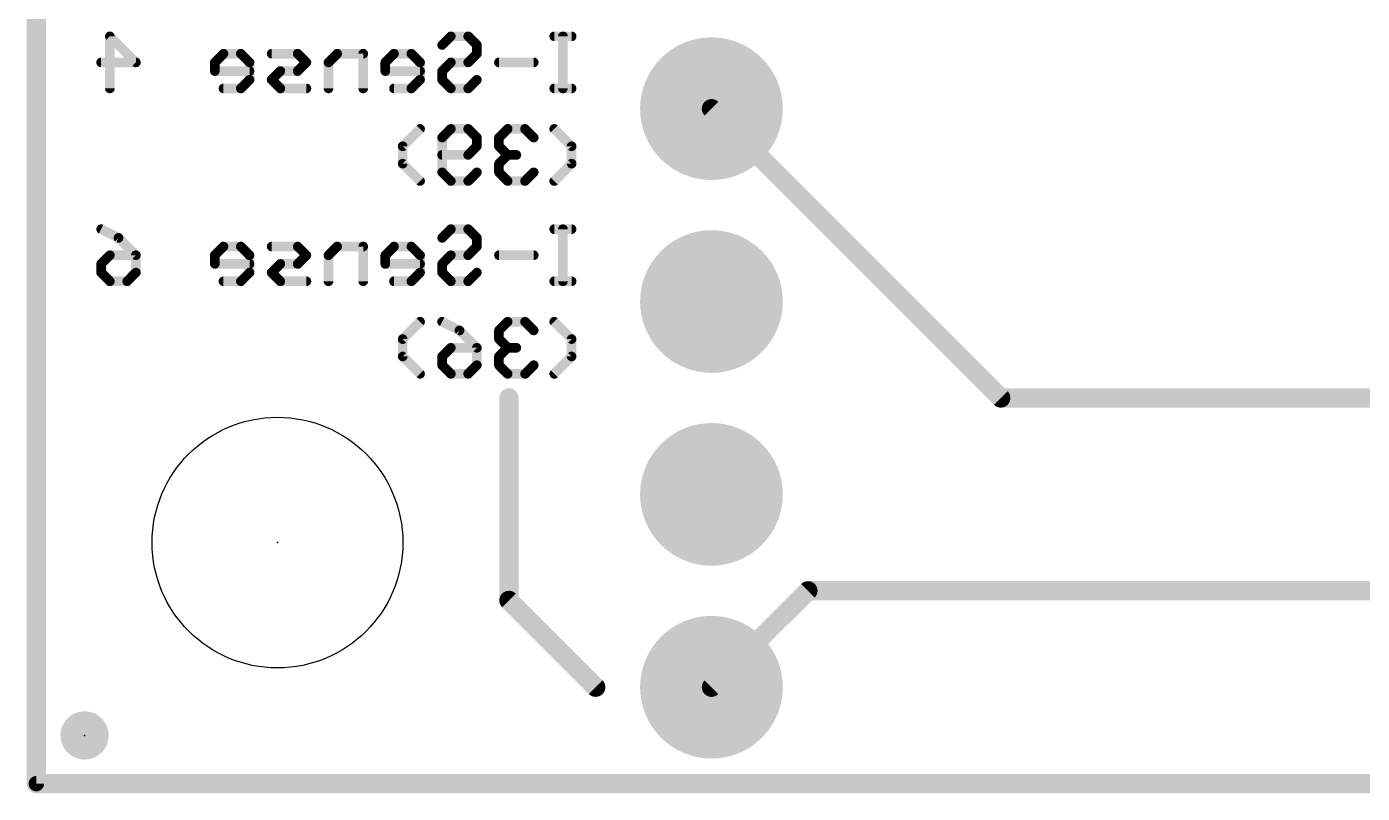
# Model space of a CAD drawing. Extents: x -8 to 102, y -79 to 54.
# Drawn here: x -0.13 to 17.46, y -0.13 to 9.97 of the extents above; entities that cross this region are included whole.
import ezdxf

# ---------------------------------------------------------------- set-up
doc = ezdxf.new("R2010")
doc.units = 0
for name, color, linetype in [('1', 12, 'CONTINUOUS'), ('16', 132, 'CONTINUOUS'), ('17', 110, 'CONTINUOUS'), ('20', 53, 'CONTINUOUS'), ('22', 40, 'CONTINUOUS'), ('23', 53, 'CONTINUOUS')]:
    doc.layers.add(name, color=color, linetype=linetype)

# ---------------------------------------------------------------- blocks, each defined once
blk = doc.blocks.new('ROUNDP')
at = {"const_width": 0.5}
blk.add_lwpolyline([(0, -0.25, 1), (0, 0.25, 1), (0, -0.25)], format="xyb", dxfattribs=at)
blk = doc.blocks.new('PIE')
at = {"const_width": 0.5}
blk.add_lwpolyline([(0, -0.25, 1), (0, 0.25, 1), (0, -0.25)], format="xyb", dxfattribs=at)

msp = doc.modelspace()

# ---------------------------------------------------------------- linework, layer by layer
at = {"layer": '1', "const_width": 0.254}
for points in [[(0, 50.8), (0, 0)], [(10.16, 2.54), (8.89, 1.27)], [(33.02, 2.54), (10.16, 2.54)], [(0, 0), (101.6, 0)]]:
    msp.add_lwpolyline(points, dxfattribs=at)
at = {"layer": '1', "const_width": 0.127}
for points in [[(10.16, 2.6035, 1), (10.16, 2.4765)], [(10.2049, 2.4951, 1), (10.1151, 2.5849)], [(8.8451, 1.3149, 1), (8.9349, 1.2251)], [(0, 0.0635, 1), (0, -0.0635)], [(-0.0635, 0, 1), (0.0635, 0)]]:
    msp.add_lwpolyline(points, format="xyb", dxfattribs=at)
at = {"layer": '16', "const_width": 0.254}
for points in [[(0, 50.8), (0, 0)], [(12.7, 5.08), (8.89, 8.89)], [(12.7, 5.08), (43.5081, 5.08)], [(0, 0), (101.6, 0)]]:
    msp.add_lwpolyline(points, dxfattribs=at)
at = {"layer": '16', "const_width": 0.127}
for points in [[(8.9349, 8.9349, 1), (8.8451, 8.8451)], [(12.7, 5.1435, 1), (12.7, 5.0165)], [(12.6551, 5.0351, 1), (12.7449, 5.1249)], [(0, 0.0635, 1), (0, -0.0635)], [(-0.0635, 0, 1), (0.0635, 0)]]:
    msp.add_lwpolyline(points, format="xyb", dxfattribs=at)
at = {"layer": '20', "const_width": 0.2032}
for points in [[(0, 50.8), (0, 0)], [(0, 0), (101.6, 0)]]:
    msp.add_lwpolyline(points, dxfattribs=at)
at = {"layer": '20', "const_width": 0.1016}
for points in [[(0, 0.0508, 1), (0, -0.0508)], [(-0.0508, 0, 1), (0.0508, 0)]]:
    msp.add_lwpolyline(points, format="xyb", dxfattribs=at)
at = {"layer": '20'}
msp.add_circle((3.175, 3.175), 1.651, dxfattribs=at)
at = {"layer": '22'}
for points, const_width in [([(0.9675, 9.1567), (0.9675, 9.8431)], 0.127), ([(0.9675, 9.8431), (1.3106, 9.4999)], 0.127), ([(5.3436, 9.7287), (5.458, 9.8431)], 0.127), ([(5.458, 9.8431), (5.6867, 9.8431)], 0.127), ([(5.6867, 9.8431), (5.8011, 9.7287)], 0.127), ([(7.0485, 9.8431), (6.8197, 9.8431)], 0.127), ([(6.9341, 9.1567), (6.9341, 9.8431)], 0.127), ([(2.4643, 9.6143), (2.3499, 9.4999)], 0.127), ([(2.6931, 9.6143), (2.4643, 9.6143)], 0.127), ([(2.8075, 9.4999), (2.6931, 9.6143)], 0.127), ([(3.4415, 9.6143), (3.0983, 9.6143)], 0.127), ([(3.5559, 9.4999), (3.4415, 9.6143)], 0.127), ([(3.9611, 9.6143), (3.8467, 9.4999)], 0.127), ([(4.3043, 9.6143), (3.9611, 9.6143)], 0.127), ([(4.3043, 9.1567), (4.3043, 9.6143)], 0.127), ([(4.7095, 9.6143), (4.5951, 9.4999)], 0.127), ([(4.9383, 9.6143), (4.7095, 9.6143)], 0.127), ([(5.0527, 9.4999), (4.9383, 9.6143)], 0.127), ([(5.8011, 9.6143), (5.6867, 9.4999)], 0.127), ([(5.8011, 9.7287), (5.8011, 9.6143)], 0.127), ([(1.3106, 9.4999), (0.8531, 9.4999)], 0.127), ([(2.3499, 9.4999), (2.3499, 9.3855)], 0.127), ([(2.8075, 9.2711), (2.8075, 9.4999)], 0.127), ([(3.4415, 9.3855), (3.5559, 9.4999)], 0.127), ([(3.8467, 9.4999), (3.8467, 9.1567)], 0.127), ([(4.5951, 9.4999), (4.5951, 9.3855)], 0.127), ([(5.0527, 9.2711), (5.0527, 9.4999)], 0.127), ([(5.458, 9.4999), (5.3436, 9.3855)], 0.127), ([(5.6867, 9.4999), (5.458, 9.4999)], 0.127), ([(6.5496, 9.4999), (6.092, 9.4999)], 0.127), ([(2.3499, 9.3855), (2.8075, 9.3855)], 0.127), ([(2.6931, 9.1567), (2.8075, 9.2711)], 0.127), ([(3.0983, 9.2711), (3.2127, 9.3855)], 0.127), ([(3.2127, 9.1567), (3.0983, 9.2711)], 0.127), ([(3.2127, 9.3855), (3.4415, 9.3855)], 0.127), ([(4.5951, 9.3855), (5.0527, 9.3855)], 0.127), ([(4.9383, 9.1567), (5.0527, 9.2711)], 0.127), ([(5.3436, 9.3855), (5.3436, 9.2711)], 0.127), ([(5.3436, 9.2711), (5.458, 9.1567)], 0.127), ([(5.6867, 9.1567), (5.8011, 9.2711)], 0.127), ([(2.4643, 9.1567), (2.6931, 9.1567)], 0.127), ([(3.5559, 9.1567), (3.2127, 9.1567)], 0.127), ([(4.7095, 9.1567), (4.9383, 9.1567)], 0.127), ([(5.458, 9.1567), (5.6867, 9.1567)], 0.127), ([(7.0485, 9.1567), (6.8197, 9.1567)], 0.127), ([(4.8239, 8.3951), (5.0527, 8.6239)], 0.127), ([(5.3436, 8.5095), (5.458, 8.6239)], 0.127), ([(5.458, 8.6239), (5.6867, 8.6239)], 0.127), ([(5.6867, 8.6239), (5.8011, 8.5095)], 0.127), ([(6.2064, 8.6239), (6.092, 8.5095)], 0.127), ([(6.4352, 8.6239), (6.2064, 8.6239)], 0.127), ([(6.5496, 8.5095), (6.4352, 8.6239)], 0.127), ([(7.0485, 8.3951), (6.8197, 8.6239)], 0.127), ([(4.8239, 8.1663), (4.8239, 8.3951)], 0.127), ([(5.3436, 8.0519), (5.3436, 8.5095)], 0.127), ([(5.8011, 8.3951), (5.6867, 8.2807)], 0.127), ([(5.8011, 8.5095), (5.8011, 8.3951)], 0.127), ([(6.092, 8.5095), (6.092, 8.3951)], 0.127), ([(6.092, 8.3951), (6.2064, 8.2807)], 0.127), ([(7.0485, 8.1663), (7.0485, 8.3951)], 0.127), ([(5.6867, 8.2807), (5.3436, 8.2807)], 0.127), ([(6.2064, 8.2807), (6.092, 8.1663)], 0.127), ([(6.2064, 8.2807), (6.3208, 8.2807)], 0.127), ([(5.0527, 7.9375), (4.8239, 8.1663)], 0.127), ([(5.458, 7.9375), (5.3436, 8.0519)], 0.127), ([(5.8011, 8.0519), (5.6867, 7.9375)], 0.127), ([(6.092, 8.1663), (6.092, 8.0519)], 0.127), ([(6.092, 8.0519), (6.2064, 7.9375)], 0.127), ([(6.4352, 7.9375), (6.5496, 8.0519)], 0.127), ([(6.8197, 7.9375), (7.0485, 8.1663)], 0.127), ([(5.6867, 7.9375), (5.458, 7.9375)], 0.127), ([(6.2064, 7.9375), (6.4352, 7.9375)], 0.127), ([(0.8531, 7.3031), (1.0819, 7.1887)], 0.127), ([(1.0819, 7.1887), (1.3106, 6.9599)], 0.127), ([(5.3436, 7.1887), (5.458, 7.3031)], 0.127), ([(5.458, 7.3031), (5.6867, 7.3031)], 0.127), ([(5.6867, 7.3031), (5.8011, 7.1887)], 0.127), ([(5.8011, 7.1887), (5.8011, 7.0743)], 0.127), ([(7.0485, 7.3031), (6.8197, 7.3031)], 0.127), ([(6.9341, 6.6167), (6.9341, 7.3031)], 0.127), ([(2.4643, 7.0743), (2.3499, 6.9599)], 0.127), ([(2.6931, 7.0743), (2.4643, 7.0743)], 0.127), ([(2.8075, 6.9599), (2.6931, 7.0743)], 0.127), ([(3.4415, 7.0743), (3.0983, 7.0743)], 0.127), ([(3.5559, 6.9599), (3.4415, 7.0743)], 0.127), ([(3.9611, 7.0743), (3.8467, 6.9599)], 0.127), ([(4.3043, 7.0743), (3.9611, 7.0743)], 0.127), ([(4.3043, 6.6167), (4.3043, 7.0743)], 0.127), ([(4.7095, 7.0743), (4.5951, 6.9599)], 0.127), ([(4.9383, 7.0743), (4.7095, 7.0743)], 0.127), ([(5.0527, 6.9599), (4.9383, 7.0743)], 0.127), ([(5.8011, 7.0743), (5.6867, 6.9599)], 0.127), ([(0.8531, 6.8455), (0.9675, 6.9599)], 0.127), ([(0.8531, 6.7311), (0.8531, 6.8455)], 0.127), ([(0.9675, 6.9599), (1.3106, 6.9599)], 0.127), ([(1.3106, 6.9599), (1.3106, 6.7311)], 0.127), ([(2.3499, 6.9599), (2.3499, 6.8455)], 0.127), ([(2.3499, 6.8455), (2.8075, 6.8455)], 0.127), ([(2.8075, 6.7311), (2.8075, 6.9599)], 0.127), ([(3.0983, 6.7311), (3.2127, 6.8455)], 0.127), ([(3.2127, 6.8455), (3.4415, 6.8455)], 0.127), ([(3.4415, 6.8455), (3.5559, 6.9599)], 0.127), ([(3.8467, 6.9599), (3.8467, 6.6167)], 0.127), ([(4.5951, 6.9599), (4.5951, 6.8455)], 0.127), ([(4.5951, 6.8455), (5.0527, 6.8455)], 0.127), ([(5.0527, 6.7311), (5.0527, 6.9599)], 0.127), ([(5.458, 6.9599), (5.3436, 6.8455)], 0.127), ([(5.3436, 6.8455), (5.3436, 6.7311)], 0.127), ([(5.6867, 6.9599), (5.458, 6.9599)], 0.127), ([(6.5496, 6.9599), (6.092, 6.9599)], 0.127), ([(0.9675, 6.6167), (0.8531, 6.7311)], 0.127), ([(1.3106, 6.7311), (1.1963, 6.6167)], 0.127), ([(2.6931, 6.6167), (2.8075, 6.7311)], 0.127), ([(3.2127, 6.6167), (3.0983, 6.7311)], 0.127), ([(4.9383, 6.6167), (5.0527, 6.7311)], 0.127), ([(5.3436, 6.7311), (5.458, 6.6167)], 0.127), ([(5.6867, 6.6167), (5.8011, 6.7311)], 0.127), ([(1.1963, 6.6167), (0.9675, 6.6167)], 0.127), ([(2.4643, 6.6167), (2.6931, 6.6167)], 0.127), ([(3.5559, 6.6167), (3.2127, 6.6167)], 0.127), ([(4.7095, 6.6167), (4.9383, 6.6167)], 0.127), ([(5.458, 6.6167), (5.6867, 6.6167)], 0.127), ([(7.0485, 6.6167), (6.8197, 6.6167)], 0.127), ([(4.8239, 5.8551), (5.0527, 6.0839)], 0.127), ([(5.3436, 6.0839), (5.5723, 5.9695)], 0.127), ([(5.5723, 5.9695), (5.8011, 5.7407)], 0.127), ([(6.2064, 6.0839), (6.092, 5.9695)], 0.127), ([(6.092, 5.9695), (6.092, 5.8551)], 0.127), ([(6.4352, 6.0839), (6.2064, 6.0839)], 0.127), ([(6.5496, 5.9695), (6.4352, 6.0839)], 0.127), ([(7.0485, 5.8551), (6.8197, 6.0839)], 0.127), ([(4.8239, 5.6263), (4.8239, 5.8551)], 0.127), ([(5.3436, 5.6263), (5.458, 5.7407)], 0.127), ([(5.458, 5.7407), (5.8011, 5.7407)], 0.127), ([(5.8011, 5.7407), (5.8011, 5.5119)], 0.127), ([(6.092, 5.8551), (6.2064, 5.7407)], 0.127), ([(6.2064, 5.7407), (6.092, 5.6263)], 0.127), ([(6.2064, 5.7407), (6.3208, 5.7407)], 0.127), ([(7.0485, 5.6263), (7.0485, 5.8551)], 0.127), ([(5.0527, 5.3975), (4.8239, 5.6263)], 0.127), ([(5.3436, 5.5119), (5.3436, 5.6263)], 0.127), ([(6.092, 5.6263), (6.092, 5.5119)], 0.127), ([(6.8197, 5.3975), (7.0485, 5.6263)], 0.127), ([(5.458, 5.3975), (5.3436, 5.5119)], 0.127), ([(5.6867, 5.3975), (5.458, 5.3975)], 0.127), ([(5.8011, 5.5119), (5.6867, 5.3975)], 0.127), ([(6.092, 5.5119), (6.2064, 5.3975)], 0.127), ([(6.2064, 5.3975), (6.4352, 5.3975)], 0.127), ([(6.4352, 5.3975), (6.5496, 5.5119)], 0.127), ([(6.223, 5.08), (6.223, 2.413)], 0.254), ([(6.223, 2.413), (7.366, 1.27)], 0.254)]:
    msp.add_lwpolyline(points, dxfattribs=dict(at, const_width=const_width))
for points, const_width in [([(0.9992, 9.8431, 1), (0.9357, 9.8431)], 0.0635), ([(0.9899, 9.8655, 1), (0.945, 9.8206)], 0.0635), ([(5.458, 9.8748, 1), (5.458, 9.8113)], 0.0635), ([(5.4804, 9.8206, 1), (5.4355, 9.8655)], 0.0635), ([(5.7092, 9.8655, 1), (5.6643, 9.8206)], 0.0635), ([(5.6867, 9.8113, 1), (5.6867, 9.8748)], 0.0635), ([(6.8197, 9.8748, 1), (6.8197, 9.8113)], 0.0635), ([(6.9659, 9.8431, 1), (6.9024, 9.8431)], 0.0635), ([(7.0485, 9.8113, 1), (7.0485, 9.8748)], 0.0635), ([(2.4643, 9.646, 1), (2.4643, 9.5825)], 0.0635), ([(2.4867, 9.5918, 1), (2.4418, 9.6367)], 0.0635), ([(2.7155, 9.6367, 1), (2.6706, 9.5918)], 0.0635), ([(2.6931, 9.5825, 1), (2.6931, 9.646)], 0.0635), ([(3.0983, 9.646, 1), (3.0983, 9.5825)], 0.0635), ([(3.4639, 9.6367, 1), (3.419, 9.5918)], 0.0635), ([(3.4415, 9.5825, 1), (3.4415, 9.646)], 0.0635), ([(3.9611, 9.646, 1), (3.9611, 9.5825)], 0.0635), ([(3.9836, 9.5918, 1), (3.9387, 9.6367)], 0.0635), ([(4.3361, 9.6143, 1), (4.2726, 9.6143)], 0.0635), ([(4.3043, 9.5825, 1), (4.3043, 9.646)], 0.0635), ([(4.7095, 9.646, 1), (4.7095, 9.5825)], 0.0635), ([(4.732, 9.5918, 1), (4.6871, 9.6367)], 0.0635), ([(4.9608, 9.6367, 1), (4.9159, 9.5918)], 0.0635), ([(4.9383, 9.5825, 1), (4.9383, 9.646)], 0.0635), ([(5.3211, 9.7511, 1), (5.366, 9.7062)], 0.0635), ([(5.8329, 9.7287, 1), (5.7694, 9.7287)], 0.0635), ([(5.7787, 9.7062, 1), (5.8236, 9.7511)], 0.0635), ([(5.8236, 9.5918, 1), (5.7787, 9.6367)], 0.0635), ([(0.8531, 9.5316, 1), (0.8531, 9.4681)], 0.0635), ([(1.2882, 9.4774, 1), (1.3331, 9.5223)], 0.0635), ([(1.3106, 9.4681, 1), (1.3106, 9.5316)], 0.0635), ([(2.3816, 9.4999, 1), (2.3181, 9.4999)], 0.0635), ([(2.3274, 9.5223, 1), (2.3723, 9.4774)], 0.0635), ([(2.8392, 9.4999, 1), (2.7757, 9.4999)], 0.0635), ([(2.785, 9.4774, 1), (2.8299, 9.5223)], 0.0635), ([(3.5334, 9.4774, 1), (3.5783, 9.5223)], 0.0635), ([(3.5783, 9.4774, 1), (3.5334, 9.5223)], 0.0635), ([(3.8785, 9.4999, 1), (3.815, 9.4999)], 0.0635), ([(3.8243, 9.5223, 1), (3.8692, 9.4774)], 0.0635), ([(4.6269, 9.4999, 1), (4.5634, 9.4999)], 0.0635), ([(4.5727, 9.5223, 1), (4.6176, 9.4774)], 0.0635), ([(5.0845, 9.4999, 1), (5.021, 9.4999)], 0.0635), ([(5.0303, 9.4774, 1), (5.0752, 9.5223)], 0.0635), ([(5.458, 9.5316, 1), (5.458, 9.4681)], 0.0635), ([(5.4804, 9.4774, 1), (5.4355, 9.5223)], 0.0635), ([(5.6643, 9.5223, 1), (5.7092, 9.4774)], 0.0635), ([(5.6867, 9.4681, 1), (5.6867, 9.5316)], 0.0635), ([(5.7694, 9.6143, 1), (5.8329, 9.6143)], 0.0635), ([(6.092, 9.5316, 1), (6.092, 9.4681)], 0.0635), ([(6.5496, 9.4681, 1), (6.5496, 9.5316)], 0.0635), ([(2.3181, 9.3855, 1), (2.3816, 9.3855)], 0.0635), ([(2.3499, 9.4172, 1), (2.3499, 9.3537)], 0.0635), ([(2.8299, 9.2486, 1), (2.785, 9.2935)], 0.0635), ([(2.8075, 9.3537, 1), (2.8075, 9.4172)], 0.0635), ([(3.1208, 9.2935, 1), (3.0759, 9.2486)], 0.0635), ([(3.0759, 9.2935, 1), (3.1208, 9.2486)], 0.0635), ([(3.2127, 9.4172, 1), (3.2127, 9.3537)], 0.0635), ([(3.2352, 9.363, 1), (3.1903, 9.4079)], 0.0635), ([(3.419, 9.4079, 1), (3.4639, 9.363)], 0.0635), ([(3.4415, 9.3537, 1), (3.4415, 9.4172)], 0.0635), ([(4.5951, 9.4172, 1), (4.5951, 9.3537)], 0.0635), ([(4.5634, 9.3855, 1), (4.6269, 9.3855)], 0.0635), ([(5.0752, 9.2486, 1), (5.0303, 9.2935)], 0.0635), ([(5.0527, 9.3537, 1), (5.0527, 9.4172)], 0.0635), ([(5.3753, 9.3855, 1), (5.3118, 9.3855)], 0.0635), ([(5.3211, 9.4079, 1), (5.366, 9.363)], 0.0635), ([(5.366, 9.2935, 1), (5.3211, 9.2486)], 0.0635), ([(5.8236, 9.2486, 1), (5.7787, 9.2935)], 0.0635), ([(0.9357, 9.1567, 1), (0.9992, 9.1567)], 0.0635), ([(2.4643, 9.1885, 1), (2.4643, 9.125)], 0.0635), ([(2.6706, 9.1792, 1), (2.7155, 9.1342)], 0.0635), ([(2.6931, 9.125, 1), (2.6931, 9.1885)], 0.0635), ([(2.7757, 9.2711, 1), (2.8392, 9.2711)], 0.0635), ([(3.2127, 9.1885, 1), (3.2127, 9.125)], 0.0635), ([(3.1903, 9.1342, 1), (3.2352, 9.1792)], 0.0635), ([(3.5559, 9.125, 1), (3.5559, 9.1885)], 0.0635), ([(3.815, 9.1567, 1), (3.8785, 9.1567)], 0.0635), ([(4.2726, 9.1567, 1), (4.3361, 9.1567)], 0.0635), ([(4.7095, 9.1885, 1), (4.7095, 9.125)], 0.0635), ([(4.9159, 9.1792, 1), (4.9608, 9.1342)], 0.0635), ([(4.9383, 9.125, 1), (4.9383, 9.1885)], 0.0635), ([(5.021, 9.2711, 1), (5.0845, 9.2711)], 0.0635), ([(5.3118, 9.2711, 1), (5.3753, 9.2711)], 0.0635), ([(5.458, 9.1885, 1), (5.458, 9.125)], 0.0635), ([(5.4355, 9.1342, 1), (5.4804, 9.1792)], 0.0635), ([(5.6643, 9.1792, 1), (5.7092, 9.1342)], 0.0635), ([(5.6867, 9.125, 1), (5.6867, 9.1885)], 0.0635), ([(6.8197, 9.1885, 1), (6.8197, 9.125)], 0.0635), ([(6.9024, 9.1567, 1), (6.9659, 9.1567)], 0.0635), ([(7.0485, 9.125, 1), (7.0485, 9.1885)], 0.0635), ([(5.0752, 8.6014, 1), (5.0303, 8.6463)], 0.0635), ([(5.458, 8.6556, 1), (5.458, 8.5921)], 0.0635), ([(5.4804, 8.6014, 1), (5.4355, 8.6463)], 0.0635), ([(5.7092, 8.6463, 1), (5.6643, 8.6014)], 0.0635), ([(5.6867, 8.5921, 1), (5.6867, 8.6556)], 0.0635), ([(6.2064, 8.6556, 1), (6.2064, 8.5921)], 0.0635), ([(6.2288, 8.6014, 1), (6.1839, 8.6463)], 0.0635), ([(6.4576, 8.6463, 1), (6.4127, 8.6014)], 0.0635), ([(6.4352, 8.5921, 1), (6.4352, 8.6556)], 0.0635), ([(6.8422, 8.6463, 1), (6.7973, 8.6014)], 0.0635), ([(4.8557, 8.3951, 1), (4.7922, 8.3951)], 0.0635), ([(4.8015, 8.4175, 1), (4.8464, 8.3726)], 0.0635), ([(5.3753, 8.5095, 1), (5.3118, 8.5095)], 0.0635), ([(5.3211, 8.5319, 1), (5.366, 8.487)], 0.0635), ([(5.8329, 8.5095, 1), (5.7694, 8.5095)], 0.0635), ([(5.8236, 8.3726, 1), (5.7787, 8.4175)], 0.0635), ([(5.7787, 8.487, 1), (5.8236, 8.5319)], 0.0635), ([(6.1237, 8.5095, 1), (6.0602, 8.5095)], 0.0635), ([(6.0695, 8.5319, 1), (6.1144, 8.487)], 0.0635), ([(6.1144, 8.4175, 1), (6.0695, 8.3726)], 0.0635), ([(6.5271, 8.487, 1), (6.572, 8.5319)], 0.0635), ([(7.0803, 8.3951, 1), (7.0168, 8.3951)], 0.0635), ([(7.026, 8.3726, 1), (7.071, 8.4175)], 0.0635), ([(5.3436, 8.3124, 1), (5.3436, 8.2489)], 0.0635), ([(5.6643, 8.3031, 1), (5.7092, 8.2582)], 0.0635), ([(5.6867, 8.2489, 1), (5.6867, 8.3124)], 0.0635), ([(5.7694, 8.3951, 1), (5.8329, 8.3951)], 0.0635), ([(6.0602, 8.3951, 1), (6.1237, 8.3951)], 0.0635), ([(6.2064, 8.3124, 1), (6.2064, 8.2489)], 0.0635), ([(6.2288, 8.2582, 1), (6.1839, 8.3031)], 0.0635), ([(6.1839, 8.2582, 1), (6.2288, 8.3031)], 0.0635), ([(6.3208, 8.2489, 1), (6.3208, 8.3124)], 0.0635), ([(4.8464, 8.1887, 1), (4.8015, 8.1438)], 0.0635), ([(4.7922, 8.1663, 1), (4.8557, 8.1663)], 0.0635), ([(5.366, 8.0743, 1), (5.3211, 8.0294)], 0.0635), ([(5.8236, 8.0294, 1), (5.7787, 8.0743)], 0.0635), ([(6.1237, 8.1663, 1), (6.0602, 8.1663)], 0.0635), ([(6.0695, 8.1887, 1), (6.1144, 8.1438)], 0.0635), ([(6.1144, 8.0743, 1), (6.0695, 8.0294)], 0.0635), ([(6.572, 8.0294, 1), (6.5271, 8.0743)], 0.0635), ([(7.0168, 8.1663, 1), (7.0803, 8.1663)], 0.0635), ([(7.071, 8.1438, 1), (7.026, 8.1887)], 0.0635), ([(5.0303, 7.915, 1), (5.0752, 7.96)], 0.0635), ([(5.3118, 8.0519, 1), (5.3753, 8.0519)], 0.0635), ([(5.458, 7.9692, 1), (5.458, 7.9058)], 0.0635), ([(5.4355, 7.915, 1), (5.4804, 7.96)], 0.0635), ([(5.6643, 7.96, 1), (5.7092, 7.915)], 0.0635), ([(5.6867, 7.9058, 1), (5.6867, 7.9692)], 0.0635), ([(6.0602, 8.0519, 1), (6.1237, 8.0519)], 0.0635), ([(6.2064, 7.9692, 1), (6.2064, 7.9058)], 0.0635), ([(6.1839, 7.915, 1), (6.2288, 7.96)], 0.0635), ([(6.4127, 7.96, 1), (6.4576, 7.915)], 0.0635), ([(6.4352, 7.9058, 1), (6.4352, 7.9692)], 0.0635), ([(6.7973, 7.96, 1), (6.8422, 7.915)], 0.0635), ([(0.8673, 7.3315, 1), (0.8389, 7.2747)], 0.0635), ([(1.1043, 7.2111, 1), (1.0594, 7.1662)], 0.0635), ([(1.0677, 7.1603, 1), (1.0961, 7.2171)], 0.0635), ([(5.3211, 7.2111, 1), (5.366, 7.1662)], 0.0635), ([(5.458, 7.3348, 1), (5.458, 7.2713)], 0.0635), ([(5.4804, 7.2806, 1), (5.4355, 7.3255)], 0.0635), ([(5.7092, 7.3255, 1), (5.6643, 7.2806)], 0.0635), ([(5.6867, 7.2713, 1), (5.6867, 7.3348)], 0.0635), ([(5.8329, 7.1887, 1), (5.7694, 7.1887)], 0.0635), ([(5.7787, 7.1662, 1), (5.8236, 7.2111)], 0.0635), ([(6.8197, 7.3348, 1), (6.8197, 7.2713)], 0.0635), ([(6.9659, 7.3031, 1), (6.9024, 7.3031)], 0.0635), ([(7.0485, 7.2713, 1), (7.0485, 7.3348)], 0.0635), ([(2.4643, 7.106, 1), (2.4643, 7.0425)], 0.0635), ([(2.4867, 7.0518, 1), (2.4418, 7.0967)], 0.0635), ([(2.7155, 7.0967, 1), (2.6706, 7.0518)], 0.0635), ([(2.6931, 7.0425, 1), (2.6931, 7.106)], 0.0635), ([(3.0983, 7.106, 1), (3.0983, 7.0425)], 0.0635), ([(3.4639, 7.0967, 1), (3.419, 7.0518)], 0.0635), ([(3.4415, 7.0425, 1), (3.4415, 7.106)], 0.0635), ([(3.9611, 7.106, 1), (3.9611, 7.0425)], 0.0635), ([(3.9836, 7.0518, 1), (3.9387, 7.0967)], 0.0635), ([(4.3361, 7.0743, 1), (4.2726, 7.0743)], 0.0635), ([(4.3043, 7.0425, 1), (4.3043, 7.106)], 0.0635), ([(4.7095, 7.106, 1), (4.7095, 7.0425)], 0.0635), ([(4.732, 7.0518, 1), (4.6871, 7.0967)], 0.0635), ([(4.9608, 7.0967, 1), (4.9159, 7.0518)], 0.0635), ([(4.9383, 7.0425, 1), (4.9383, 7.106)], 0.0635), ([(5.7694, 7.0743, 1), (5.8329, 7.0743)], 0.0635), ([(5.8236, 7.0518, 1), (5.7787, 7.0967)], 0.0635), ([(0.8848, 6.8455, 1), (0.8213, 6.8455)], 0.0635), ([(0.8306, 6.8679, 1), (0.8755, 6.823)], 0.0635), ([(0.9675, 6.9916, 1), (0.9675, 6.9281)], 0.0635), ([(0.9899, 6.9374, 1), (0.945, 6.9823)], 0.0635), ([(1.3424, 6.9599, 1), (1.2789, 6.9599)], 0.0635), ([(1.2882, 6.9374, 1), (1.3331, 6.9823)], 0.0635), ([(1.3106, 6.9281, 1), (1.3106, 6.9916)], 0.0635), ([(2.3816, 6.9599, 1), (2.3181, 6.9599)], 0.0635), ([(2.3181, 6.8455, 1), (2.3816, 6.8455)], 0.0635), ([(2.3274, 6.9823, 1), (2.3723, 6.9374)], 0.0635), ([(2.3499, 6.8772, 1), (2.3499, 6.8137)], 0.0635), ([(2.8392, 6.9599, 1), (2.7757, 6.9599)], 0.0635), ([(2.785, 6.9374, 1), (2.8299, 6.9823)], 0.0635), ([(2.8075, 6.8137, 1), (2.8075, 6.8772)], 0.0635), ([(3.2127, 6.8772, 1), (3.2127, 6.8137)], 0.0635), ([(3.2352, 6.823, 1), (3.1903, 6.8679)], 0.0635), ([(3.419, 6.8679, 1), (3.4639, 6.823)], 0.0635), ([(3.4415, 6.8137, 1), (3.4415, 6.8772)], 0.0635), ([(3.5783, 6.9374, 1), (3.5334, 6.9823)], 0.0635), ([(3.5334, 6.9374, 1), (3.5783, 6.9823)], 0.0635), ([(3.8785, 6.9599, 1), (3.815, 6.9599)], 0.0635), ([(3.8243, 6.9823, 1), (3.8692, 6.9374)], 0.0635), ([(4.6269, 6.9599, 1), (4.5634, 6.9599)], 0.0635), ([(4.5951, 6.8772, 1), (4.5951, 6.8137)], 0.0635), ([(4.5634, 6.8455, 1), (4.6269, 6.8455)], 0.0635), ([(4.5727, 6.9823, 1), (4.6176, 6.9374)], 0.0635), ([(5.0845, 6.9599, 1), (5.021, 6.9599)], 0.0635), ([(5.0303, 6.9374, 1), (5.0752, 6.9823)], 0.0635), ([(5.0527, 6.8137, 1), (5.0527, 6.8772)], 0.0635), ([(5.3753, 6.8455, 1), (5.3118, 6.8455)], 0.0635), ([(5.3211, 6.8679, 1), (5.366, 6.823)], 0.0635), ([(5.458, 6.9916, 1), (5.458, 6.9281)], 0.0635), ([(5.4804, 6.9374, 1), (5.4355, 6.9823)], 0.0635), ([(5.6643, 6.9823, 1), (5.7092, 6.9374)], 0.0635), ([(5.6867, 6.9281, 1), (5.6867, 6.9916)], 0.0635), ([(6.092, 6.9916, 1), (6.092, 6.9281)], 0.0635), ([(6.5496, 6.9281, 1), (6.5496, 6.9916)], 0.0635), ([(0.8755, 6.7535, 1), (0.8306, 6.7086)], 0.0635), ([(0.8213, 6.7311, 1), (0.8848, 6.7311)], 0.0635), ([(1.2789, 6.7311, 1), (1.3424, 6.7311)], 0.0635), ([(1.3331, 6.7086, 1), (1.2882, 6.7535)], 0.0635), ([(2.7757, 6.7311, 1), (2.8392, 6.7311)], 0.0635), ([(2.8299, 6.7086, 1), (2.785, 6.7535)], 0.0635), ([(3.1208, 6.7535, 1), (3.0759, 6.7086)], 0.0635), ([(3.0759, 6.7535, 1), (3.1208, 6.7086)], 0.0635), ([(5.021, 6.7311, 1), (5.0845, 6.7311)], 0.0635), ([(5.0752, 6.7086, 1), (5.0303, 6.7535)], 0.0635), ([(5.366, 6.7535, 1), (5.3211, 6.7086)], 0.0635), ([(5.3118, 6.7311, 1), (5.3753, 6.7311)], 0.0635), ([(5.8236, 6.7086, 1), (5.7787, 6.7535)], 0.0635), ([(0.9675, 6.6485, 1), (0.9675, 6.585)], 0.0635), ([(0.945, 6.5942, 1), (0.9899, 6.6392)], 0.0635), ([(1.1738, 6.6392, 1), (1.2187, 6.5942)], 0.0635), ([(1.1963, 6.585, 1), (1.1963, 6.6485)], 0.0635), ([(2.4643, 6.6485, 1), (2.4643, 6.585)], 0.0635), ([(2.6706, 6.6392, 1), (2.7155, 6.5942)], 0.0635), ([(2.6931, 6.585, 1), (2.6931, 6.6485)], 0.0635), ([(3.2127, 6.6485, 1), (3.2127, 6.585)], 0.0635), ([(3.1903, 6.5942, 1), (3.2352, 6.6392)], 0.0635), ([(3.5559, 6.585, 1), (3.5559, 6.6485)], 0.0635), ([(3.815, 6.6167, 1), (3.8785, 6.6167)], 0.0635), ([(4.2726, 6.6167, 1), (4.3361, 6.6167)], 0.0635), ([(4.7095, 6.6485, 1), (4.7095, 6.585)], 0.0635), ([(4.9159, 6.6392, 1), (4.9608, 6.5942)], 0.0635), ([(4.9383, 6.585, 1), (4.9383, 6.6485)], 0.0635), ([(5.458, 6.6485, 1), (5.458, 6.585)], 0.0635), ([(5.4355, 6.5942, 1), (5.4804, 6.6392)], 0.0635), ([(5.6643, 6.6392, 1), (5.7092, 6.5942)], 0.0635), ([(5.6867, 6.585, 1), (5.6867, 6.6485)], 0.0635), ([(6.8197, 6.6485, 1), (6.8197, 6.585)], 0.0635), ([(6.9024, 6.6167, 1), (6.9659, 6.6167)], 0.0635), ([(7.0485, 6.585, 1), (7.0485, 6.6485)], 0.0635), ([(5.0752, 6.0614, 1), (5.0303, 6.1063)], 0.0635), ([(5.3577, 6.1123, 1), (5.3294, 6.0555)], 0.0635), ([(5.5948, 5.9919, 1), (5.5499, 5.947)], 0.0635), ([(5.5581, 5.9411, 1), (5.5865, 5.9979)], 0.0635), ([(6.1237, 5.9695, 1), (6.0602, 5.9695)], 0.0635), ([(6.0695, 5.9919, 1), (6.1144, 5.947)], 0.0635), ([(6.2064, 6.1156, 1), (6.2064, 6.0521)], 0.0635), ([(6.2288, 6.0614, 1), (6.1839, 6.1063)], 0.0635), ([(6.4576, 6.1063, 1), (6.4127, 6.0614)], 0.0635), ([(6.4352, 6.0521, 1), (6.4352, 6.1156)], 0.0635), ([(6.5271, 5.947, 1), (6.572, 5.9919)], 0.0635), ([(6.8422, 6.1063, 1), (6.7973, 6.0614)], 0.0635), ([(4.8557, 5.8551, 1), (4.7922, 5.8551)], 0.0635), ([(4.8015, 5.8775, 1), (4.8464, 5.8326)], 0.0635), ([(5.458, 5.7724, 1), (5.458, 5.7089)], 0.0635), ([(5.4804, 5.7182, 1), (5.4355, 5.7631)], 0.0635), ([(5.8329, 5.7407, 1), (5.7694, 5.7407)], 0.0635), ([(5.8011, 5.7089, 1), (5.8011, 5.7724)], 0.0635), ([(6.1144, 5.8775, 1), (6.0695, 5.8326)], 0.0635), ([(6.0602, 5.8551, 1), (6.1237, 5.8551)], 0.0635), ([(6.2064, 5.7724, 1), (6.2064, 5.7089)], 0.0635), ([(6.2288, 5.7182, 1), (6.1839, 5.7631)], 0.0635), ([(6.3208, 5.7089, 1), (6.3208, 5.7724)], 0.0635), ([(7.0803, 5.8551, 1), (7.0168, 5.8551)], 0.0635), ([(7.026, 5.8326, 1), (7.071, 5.8775)], 0.0635), ([(4.8464, 5.6487, 1), (4.8015, 5.6038)], 0.0635), ([(4.7922, 5.6263, 1), (4.8557, 5.6263)], 0.0635), ([(5.3753, 5.6263, 1), (5.3118, 5.6263)], 0.0635), ([(5.3211, 5.6487, 1), (5.366, 5.6038)], 0.0635), ([(5.7787, 5.7182, 1), (5.8236, 5.7631)], 0.0635), ([(6.1237, 5.6263, 1), (6.0602, 5.6263)], 0.0635), ([(6.0695, 5.6487, 1), (6.1144, 5.6038)], 0.0635), ([(6.1839, 5.7182, 1), (6.2288, 5.7631)], 0.0635), ([(7.0168, 5.6263, 1), (7.0803, 5.6263)], 0.0635), ([(7.071, 5.6038, 1), (7.026, 5.6487)], 0.0635), ([(5.366, 5.5343, 1), (5.3211, 5.4894)], 0.0635), ([(5.3118, 5.5119, 1), (5.3753, 5.5119)], 0.0635), ([(5.458, 5.4292, 1), (5.458, 5.3658)], 0.0635), ([(5.6867, 5.3658, 1), (5.6867, 5.4292)], 0.0635), ([(5.7694, 5.5119, 1), (5.8329, 5.5119)], 0.0635), ([(5.8236, 5.4894, 1), (5.7787, 5.5343)], 0.0635), ([(6.1144, 5.5343, 1), (6.0695, 5.4894)], 0.0635), ([(6.0602, 5.5119, 1), (6.1237, 5.5119)], 0.0635), ([(6.2064, 5.4292, 1), (6.2064, 5.3658)], 0.0635), ([(6.4352, 5.3658, 1), (6.4352, 5.4292)], 0.0635), ([(6.572, 5.4894, 1), (6.5271, 5.5343)], 0.0635), ([(5.0303, 5.375, 1), (5.0752, 5.42)], 0.0635), ([(5.4355, 5.375, 1), (5.4804, 5.42)], 0.0635), ([(5.6643, 5.42, 1), (5.7092, 5.375)], 0.0635), ([(6.1839, 5.375, 1), (6.2288, 5.42)], 0.0635), ([(6.4127, 5.42, 1), (6.4576, 5.375)], 0.0635), ([(6.7973, 5.42, 1), (6.8422, 5.375)], 0.0635), ([(6.2865, 5.08, 1), (6.1595, 5.08)], 0.127), ([(6.2679, 2.4579, 1), (6.1781, 2.3681)], 0.127), ([(6.1595, 2.413, 1), (6.2865, 2.413)], 0.127), ([(7.3211, 1.2251, 1), (7.4109, 1.3149)], 0.127)]:
    msp.add_lwpolyline(points, format="xyb", dxfattribs=dict(at, const_width=const_width))
at = {"layer": '23'}
for p in [(3.175, 3.175), (0.635, 0.635)]:
    msp.add_point(p, dxfattribs=at)

# ---------------------------------------------------------------- block references
at = {"layer": '1', "xscale": 0.635, "yscale": 0.635}
msp.add_blockref('PIE', (0.635, 0.635), dxfattribs=at)
at = {"layer": '17', "xscale": 1.8796, "yscale": 1.8796, "rotation": 180}
for p in [(8.89, 8.89), (8.89, 8.89), (8.89, 6.35), (8.89, 6.35), (8.89, 3.81), (8.89, 3.81), (8.89, 1.27), (8.89, 1.27)]:
    msp.add_blockref('ROUNDP', p, dxfattribs=at)

doc.saveas('drawing.dxf')
